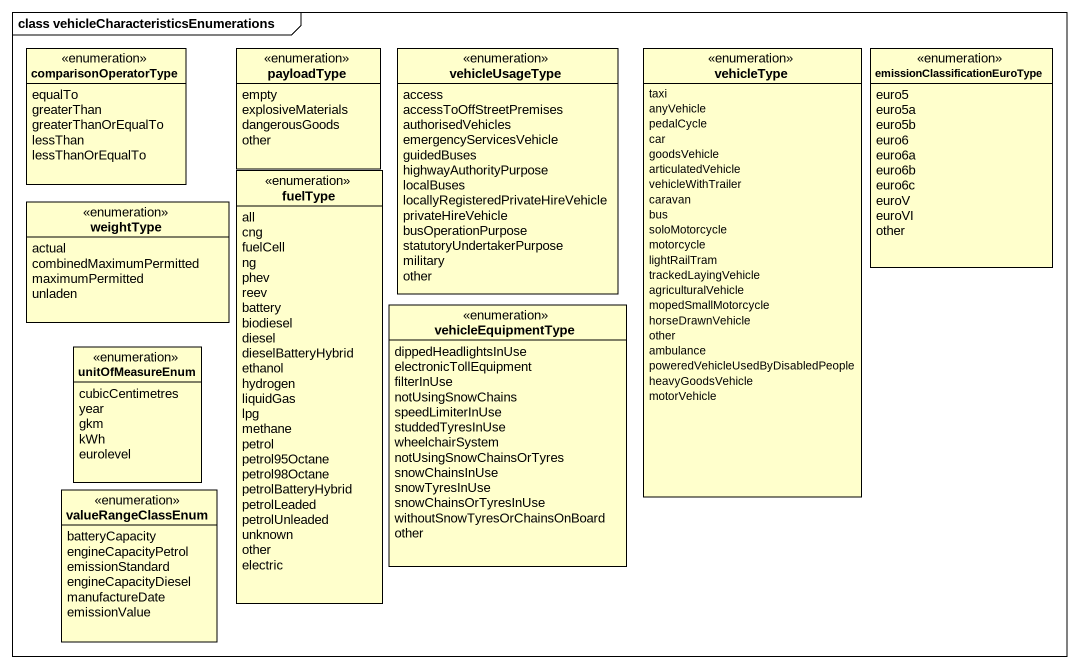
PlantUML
@startuml
mainframe class vehicleCharacteristicsEnumerations
hide circle
hide empty members
enum comparisonOperatorType {
  equalTo
  greaterThan
  greaterThanOrEqualTo
  lessThan
  lessThanOrEqualTo
}
enum payloadType {
  empty
  explosiveMaterials
  dangerousGoods
  other
}
enum vehicleUsageType {
  access
  accessToOffStreetPremises
  authorisedVehicles
  emergencyServicesVehicle
  guidedBuses
  highwayAuthorityPurpose
  localBuses
  locallyRegisteredPrivateHireVehicle
  privateHireVehicle
  busOperationPurpose
  statutoryUndertakerPurpose
  military
  other
}
enum vehicleType {
  taxi
  anyVehicle
  pedalCycle
  car
  goodsVehicle
  articulatedVehicle
  vehicleWithTrailer
  caravan
  bus
  soloMotorcycle
  motorcycle
  lightRailTram
  trackedLayingVehicle
  agriculturalVehicle
  mopedSmallMotorcycle
  horseDrawnVehicle
  other
  ambulance
  poweredVehicleUsedByDisabledPeople
  heavyGoodsVehicle
  motorVehicle
}
enum "emissionClassificationEuroType" as emissionClassificationEuroTy {
  euro5
  euro5a
  euro5b
  euro6
  euro6a
  euro6b
  euro6c
  euroV
  euroVI
  other
}
enum weightType {
  actual
  combinedMaximumPermitted
  maximumPermitted
  unladen
}
enum fuelType {
  all
  cng
  fuelCell
  ng
  phev
  reev
  battery
  biodiesel
  diesel
  dieselBatteryHybrid
  ethanol
  hydrogen
  liquidGas
  lpg
  methane
  petrol
  petrol95Octane
  petrol98Octane
  petrolBatteryHybrid
  petrolLeaded
  petrolUnleaded
  unknown
  other
  electric
}
enum vehicleEquipmentType {
  dippedHeadlightsInUse
  electronicTollEquipment
  filterInUse
  notUsingSnowChains
  speedLimiterInUse
  studdedTyresInUse
  wheelchairSystem
  notUsingSnowChainsOrTyres
  snowChainsInUse
  snowTyresInUse
  snowChainsOrTyresInUse
  withoutSnowTyresOrChainsOnBoard
  other
}
enum unitOfMeasureEnum {
  cubicCentimetres
  year
  gkm
  kWh
  eurolevel
}
enum valueRangeClassEnum {
  batteryCapacity
  engineCapacityPetrol
  emissionStandard
  engineCapacityDiesel
  manufactureDate
  emissionValue
}
@enduml
